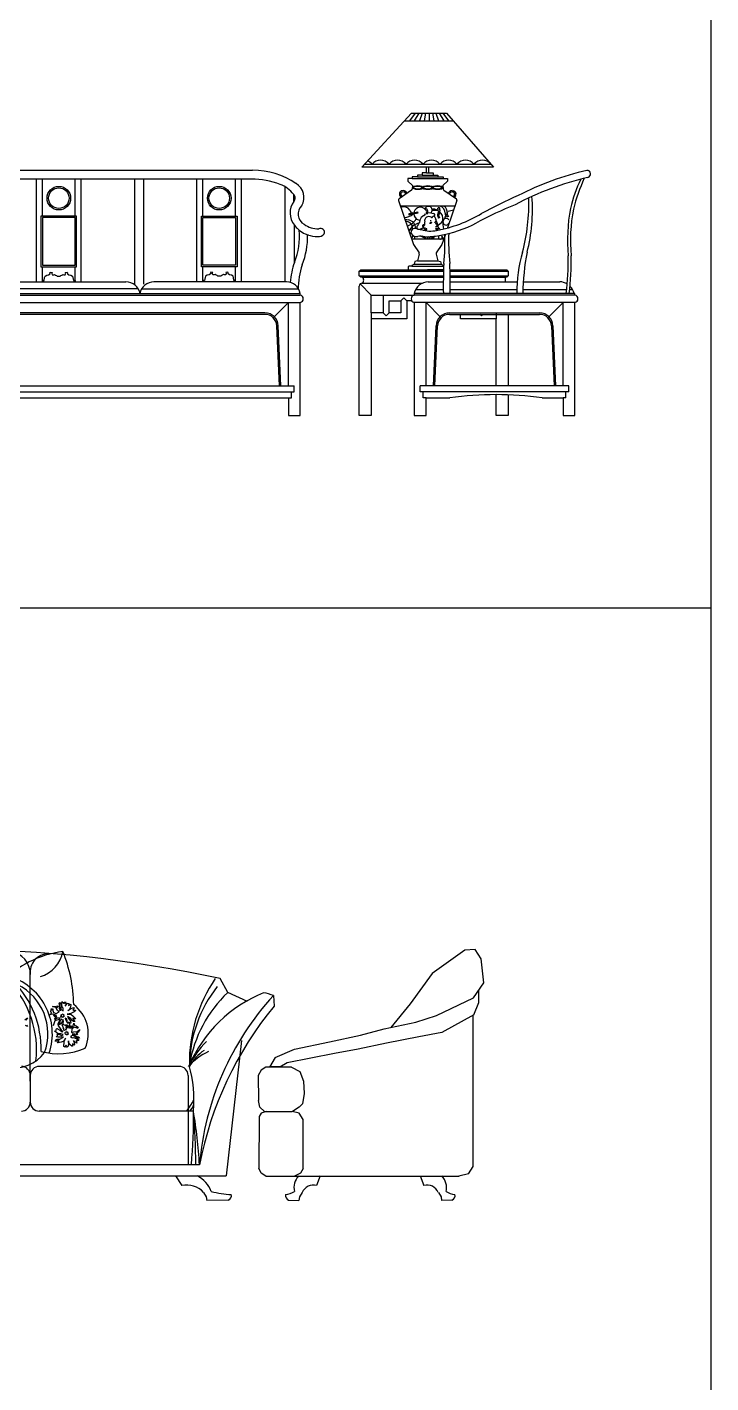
# Model space of a CAD drawing. Header units: millimetres. Extents: x 4532 to 35436, y 20123 to 38427.
# Drawn here: x 33140 to 35436, y 29318 to 33872 of the extents above; entities that cross this region are included whole.
import ezdxf

# ---------------------------------------------------------------- set-up
doc = ezdxf.new("R2010")
doc.units = ezdxf.units.MM
doc.layers.add('www.cad-blocks.net', color=7, linetype='Continuous')

# ---------------------------------------------------------------- blocks, each defined once
blk = doc.blocks.new('A$C129C030A')
at = {"linetype": 'Continuous'}
for p, q in [((2788.8, 840.7), (2678.7, 762.5)), ((2823.4, 843.2), (2788.8, 840.7)), ((2843.8, 811.4), (2823.4, 843.2)), ((2851.9, 730.7), (2843.8, 811.4)), ((2678.7, 762.5), (2605.4, 659.8)), ((2817.7, 680.6), (2851.9, 730.7)), ((2835.6, 664.7), (2835.6, 706.8)), ((2605.4, 659.8), (2540, 581.3)), ((2693, 620.7), (2817.7, 680.6)), ((2818.6, 623.9), (2835.6, 664.7)), ((2517.8, 576.7), (2623.7, 598.7)), ((2623.7, 598.7), (2693, 620.7)), ((2818.6, 623.9), (2711.3, 564.5)), ((2334.4, 532.7), (2438.3, 554.7)), ((2438.3, 554.7), (2517.8, 576.7)), ((2633.9, 549.8), (2525.9, 527.8)), ((2711.3, 564.5), (2633.9, 549.8)), ((2151.8, 480.1), (2216.3, 508.3)), ((2216.3, 508.3), (2334.4, 532.7)), ((2430.2, 508.3), (2350.7, 493.6)), ((2525.9, 527.8), (2430.2, 508.3)), ((2151.8, 480.1), (2132.8, 447.2)), ((2191.8, 461.8), (2167.4, 447.2)), ((2350.7, 493.6), (2191.8, 461.8)), ((2104.2, 437.4), (2094.7, 420.1)), ((2094.7, 420.1), (2096, 335.4)), ((2120.5, 447.2), (2104.2, 437.4)), ((2206.1, 447.2), (2120.5, 447.2)), ((2170.2, 448.8), (2133.7, 448.8)), ((2206.1, 447.2), (2234.6, 432.5)), ((2234.6, 432.5), (2246.8, 400.7)), ((2816, 113.5), (2816, 448.8)), ((2246.8, 400.7), (2248.9, 359.2)), ((2100.2, 312.7), (2096, 335.4)), ((2242.8, 324.9), (2232.6, 312.7)), ((2248.9, 359.2), (2242.8, 324.9)), ((2098.1, 282.2), (2096.1, 108.2)), ((2104.2, 293.2), (2098.1, 282.2)), ((2115.6, 298.8), (2100.2, 312.7)), ((2120.8, 298.8), (2104.2, 293.2)), ((2115.6, 298.8), (2208.9, 298.8)), ((2232.6, 293.2), (2208.9, 298.8)), ((2232.6, 312.7), (2209.5, 298.8)), ((2246, 271.7), (2232.6, 293.2)), ((2246, 106.8), (2246, 271.7)), ((2104.2, 91.1), (2096.1, 108.2)), ((2120.5, 81.4), (2104.2, 91.1)), ((2236.7, 91.1), (2216.6, 81.5)), ((2246, 106.8), (2236.7, 91.1)), ((2120.3, 81.5), (2246, 81.5)), ((2801, 88.7), (2768.4, 81.4))]:
    blk.add_line(p, q, dxfattribs=at)
for p, q in [((1329, 400.9), (1329, 757.9)), ((1992.1, 698), (1966.5, 744.9)), ((2058.6, 667.9), (1992.1, 698)), ((2145.7, 688.2), (2148.1, 653)), ((1398.5, 635.1), (1400.5, 644.4)), ((1400.5, 644.4), (1400.8, 638.7)), ((1400.8, 638.7), (1404.3, 644)), ((1403.2, 651.8), (1413.8, 651.6)), ((1414.3, 647.7), (1403.2, 651.8)), ((1404.3, 644), (1404.6, 638.2)), ((1404.6, 638.2), (1406.7, 631.3)), ((1413.8, 651.6), (1421, 647.9)), ((1419.9, 638.4), (1414.3, 647.7)), ((1421, 647.9), (1418.8, 653.9)), ((1418.8, 653.9), (1424.4, 652.3)), ((1426, 632.9), (1419.9, 638.4)), ((1424.4, 652.3), (1425.5, 645.4)), ((1425.5, 645.4), (1429.4, 637.3)), ((1426.4, 661.6), (1428.8, 666.1)), ((1428.5, 654.7), (1426.4, 661.6)), ((1428.5, 654.7), (1426.4, 661.6)), ((1429.4, 637.3), (1428.5, 654.7)), ((1428.8, 666.1), (1430, 659.3)), ((1430, 659.3), (1431.3, 663)), ((1430, 659.3), (1431.3, 663)), ((1431.3, 663), (1432.8, 659)), ((1431.3, 663), (1432.8, 659)), ((1432.8, 659), (1431.8, 641.8)), ((1431.8, 641.8), (1439, 637.2)), ((1435.1, 662.6), (1435.8, 668.2)), ((1435.4, 656.8), (1435.1, 662.6)), ((1435.4, 656.8), (1435.1, 662.6)), ((1437.3, 647.9), (1435.4, 656.8)), ((1435.8, 668.2), (1438.2, 664.1)), ((1439, 645.8), (1437.3, 647.9)), ((1438.2, 664.1), (1439.3, 665.9)), ((1439.3, 665.9), (1438.9, 662.1)), ((1438.9, 662.1), (1440.2, 664.9)), ((1439.6, 642.9), (1439, 645.8)), ((1439, 637.2), (1439.6, 642.9)), ((1440.2, 664.9), (1439.8, 661.1)), ((1439.8, 661.1), (1442, 663.7)), ((1439.8, 661.1), (1442, 663.7)), ((1441.5, 659.9), (1447.1, 666.9)), ((1442, 663.7), (1441.5, 659.9)), ((1442, 663.7), (1441.5, 659.9)), ((1446.5, 652.6), (1450.9, 657.9)), ((1446.5, 652.6), (1450.9, 657.9)), ((1447.8, 656.3), (1446.5, 652.6)), ((1447.1, 666.9), (1447.7, 663.1)), ((1447.7, 663.1), (1448.3, 660.1)), ((1447.7, 663.1), (1448.3, 660.1)), ((1448.3, 660.1), (1447.8, 656.3)), ((1448.3, 660.1), (1447.8, 656.3)), ((1450.9, 657.9), (1454.3, 662.3)), ((1450.9, 657.9), (1454.3, 662.3)), ((1454.3, 662.3), (1458.1, 661.9)), ((1455.4, 638.2), (1463.7, 644)), ((1459.5, 640.6), (1455.4, 638.2)), ((1458, 660.9), (1457.3, 655.2)), ((1457.3, 655.2), (1460.4, 656.8)), ((1458.1, 661.9), (1458, 660.9)), ((1463.1, 646.9), (1459.5, 640.6)), ((1460.4, 656.8), (1463.5, 659.3)), ((1464.4, 650.6), (1463.1, 646.9)), ((1463.5, 659.3), (1465.3, 658.2)), ((1463.7, 644), (1473.7, 647.6)), ((1465.3, 658.2), (1464.4, 650.6)), ((1475.2, 643.6), (1471.9, 640.2)), ((1471.9, 640.2), (1473.7, 639)), ((1473.7, 647.6), (1476.5, 647.3)), ((1473.7, 639), (1480.4, 639.2)), ((1476.5, 647.3), (1475.2, 643.6)), ((1480.4, 639.2), (1480, 635.4)), ((1310.9, 606.5), (1320.2, 613.8)), ((1320.2, 613.8), (1314.5, 604.9)), ((1395.2, 623), (1400.7, 629.1)), ((1404.1, 625.8), (1395.2, 623)), ((1400.7, 629.1), (1398.5, 635.1)), ((1416.2, 622.5), (1404.1, 625.8)), ((1406.5, 621.7), (1416.2, 622.5)), ((1414, 619.9), (1406.5, 621.7)), ((1406.7, 631.3), (1415.9, 628.3)), ((1407.5, 588), (1412.8, 603.8)), ((1408.9, 617.6), (1414, 619.9)), ((1416.8, 619.6), (1408.9, 617.6)), ((1411.9, 609.6), (1417.7, 618.5)), ((1412.5, 606.7), (1411.9, 609.6)), ((1417.9, 611.8), (1412.5, 606.7)), ((1412.8, 603.8), (1427.1, 608.8)), ((1413.4, 615.2), (1416.8, 619.6)), ((1417.7, 618.5), (1413.4, 615.2)), ((1415.9, 628.3), (1426, 632.9)), ((1425.5, 611.9), (1417.9, 611.8)), ((1421.5, 593.2), (1421.1, 589.4)), ((1427.5, 604), (1421.5, 593.2)), ((1433, 592.8), (1422.7, 589.1)), ((1425.2, 591.8), (1427, 599.3)), ((1430.4, 596), (1425.2, 591.8)), ((1429.5, 613.3), (1425.5, 611.9)), ((1427, 599.3), (1434.8, 608.9)), ((1427.1, 608.8), (1429.5, 613.3)), ((1434.8, 608.9), (1427.5, 604)), ((1429, 591.4), (1430.4, 596)), ((1431, 618), (1434, 618.6)), ((1434.8, 617.5), (1431, 618)), ((1434, 618.6), (1431.7, 623.6)), ((1431.7, 623.6), (1433.3, 621.5)), ((1435.5, 598.3), (1433, 592.8)), ((1433.3, 621.5), (1434.7, 625.2)), ((1433.6, 615.8), (1434.8, 617.5)), ((1437.4, 615.3), (1433.6, 615.8)), ((1434.7, 625.2), (1435.6, 624.2)), ((1439.4, 607.4), (1435.5, 598.3)), ((1439.7, 592.5), (1435.5, 589.2)), ((1435.6, 624.2), (1438.7, 626.7)), ((1438.3, 614.3), (1437.4, 615.3)), ((1438.6, 617.1), (1438.3, 614.3)), ((1441.4, 616.8), (1438.6, 617.1)), ((1438.7, 626.7), (1439.3, 623.7)), ((1439.3, 623.7), (1442.3, 624.4)), ((1439.3, 597.9), (1440.7, 601.5)), ((1440.1, 588.2), (1439.3, 597.9)), ((1440.7, 601.5), (1439.4, 607.4)), ((1442.3, 624.4), (1440.2, 622.7)), ((1440.2, 622.7), (1441.9, 620.6)), ((1441.9, 620.6), (1441.4, 616.8)), ((1452.1, 609.8), (1446.7, 612.4)), ((1446.7, 612.4), (1448.8, 605.4)), ((1448.8, 605.4), (1452.6, 597.3)), ((1453.2, 602), (1452.1, 609.8)), ((1464.7, 627.6), (1453, 626)), ((1453, 626), (1457.8, 625.5)), ((1454.4, 596.1), (1453.2, 602)), ((1454.1, 618.2), (1458.9, 610)), ((1465.7, 611.1), (1454.1, 618.2)), ((1456.1, 594), (1454.4, 596.1)), ((1457.6, 598.7), (1456.1, 594)), ((1459.4, 597.5), (1457.6, 598.7)), ((1457.8, 625.5), (1466.3, 624.5)), ((1458.9, 610), (1463.7, 601.8)), ((1464.9, 595.9), (1459.4, 597.5)), ((1460.5, 597.8), (1460.6, 590.1)), ((1463.7, 601.8), (1464.9, 595.9)), ((1469.8, 629.9), (1464.7, 627.6)), ((1468.9, 605), (1465.7, 611.1)), ((1466.3, 624.5), (1472.5, 620)), ((1470.5, 602.9), (1468.9, 605)), ((1476.8, 632.9), (1469.8, 629.9)), ((1474.1, 600.6), (1470.5, 602.9)), ((1475.2, 610.1), (1471.6, 612.4)), ((1471.6, 612.4), (1472.1, 608.5)), ((1472.1, 608.5), (1476.5, 605.1)), ((1472.5, 620), (1479.3, 612.5)), ((1472.7, 586.8), (1474.9, 595.9)), ((1478.9, 601), (1474.1, 600.6)), ((1474.9, 595.9), (1477.3, 588.1)), ((1481, 610.4), (1475.2, 610.1)), ((1476.5, 605.1), (1478.9, 601)), ((1480, 635.4), (1476.8, 632.9)), ((1479.3, 612.5), (1481, 610.4)), ((1319.3, 584.5), (1312.8, 587.1)), ((1316.7, 588.9), (1319.3, 584.5)), ((1410.6, 568.4), (1415.9, 569.1)), ((1416.6, 563.7), (1410.6, 568.4)), ((1415.9, 569.1), (1415.3, 570.9)), ((1415.7, 550), (1419.9, 554)), ((1421.4, 548.1), (1415.7, 550)), ((1423.2, 559.8), (1416.6, 563.7)), ((1418.7, 558.6), (1421.3, 558.9)), ((1421.9, 554.9), (1418.7, 558.6)), ((1419.9, 554), (1421.9, 554.9)), ((1420.8, 575.8), (1430.6, 571)), ((1421.3, 558.9), (1427, 557)), ((1430.9, 548), (1421.4, 548.1)), ((1432.9, 574), (1422.7, 589.1)), ((1432.2, 559), (1423.2, 559.8)), ((1427, 557), (1434.2, 553.8)), ((1428.4, 541.5), (1440.5, 547.9)), ((1430.6, 571), (1433, 567.9)), ((1440.5, 547.9), (1430.9, 548)), ((1439.2, 557.2), (1432.2, 559)), ((1438.7, 566), (1432.9, 574)), ((1433, 567.9), (1438.7, 566)), ((1434.2, 553.8), (1439.2, 557.2)), ((1441.9, 577.9), (1435.7, 588.7)), ((1438.1, 580.8), (1442.4, 569.2)), ((1442.4, 569.2), (1441.9, 577.9)), ((1450.3, 584.6), (1444.3, 590.1)), ((1445.2, 563.4), (1446.5, 563.6)), ((1447.5, 561.7), (1445.2, 563.4)), ((1445.7, 559.4), (1447.5, 561.7)), ((1448.7, 557.1), (1445.7, 559.4)), ((1446.3, 575.8), (1448.9, 571.4)), ((1446.5, 563.6), (1448.8, 566.6)), ((1451.4, 557.5), (1448.7, 557.1)), ((1448.8, 566.6), (1449.8, 564.7)), ((1448.9, 571.4), (1449.7, 575.6)), ((1449.1, 590.5), (1450.3, 584.6)), ((1449.7, 579.7), (1450.6, 583.8)), ((1449.7, 575.6), (1453.6, 582.2)), ((1449.8, 564.7), (1452.1, 567.7)), ((1450.6, 583.8), (1453.8, 580.2)), ((1452.1, 567.7), (1451.1, 564.9)), ((1451.1, 564.9), (1456.6, 564.3)), ((1451.8, 554.8), (1451.4, 557.5)), ((1452.7, 557.6), (1451.8, 554.8)), ((1453.6, 582.2), (1451.9, 589.5)), ((1451.9, 589.5), (1454.8, 588.5)), ((1455.6, 556.7), (1452.7, 557.6)), ((1453.8, 580.2), (1452.9, 586.9)), ((1456.6, 564.3), (1454, 563.9)), ((1454, 563.9), (1456.4, 560.8)), ((1454.8, 588.5), (1459.4, 578.9)), ((1456.4, 560.8), (1455.1, 560.7)), ((1455.1, 560.7), (1455.6, 556.7)), ((1459.4, 578.9), (1458.7, 584.2)), ((1458.7, 584.2), (1460.8, 579.1)), ((1460.6, 590.1), (1459.7, 582.5)), ((1460.8, 579.1), (1463.1, 586.9)), ((1463.1, 586.9), (1462.5, 581.3)), ((1462.5, 581.3), (1467.9, 586.8)), ((1463.6, 578.1), (1472.7, 586.8)), ((1467.9, 586.8), (1463.6, 578.1)), ((1472.1, 554.8), (1464.5, 551)), ((1464.5, 551), (1469, 547.6)), ((1468.7, 575.4), (1467.5, 564.3)), ((1467.5, 564.3), (1475.3, 566.7)), ((1476.1, 581.8), (1468.7, 575.4)), ((1469, 547.6), (1471.9, 546.6)), ((1469.5, 559.2), (1484.9, 551)), ((1478.5, 558.3), (1469.5, 559.2)), ((1471.9, 546.6), (1474.5, 546.9)), ((1486.3, 545.1), (1472.1, 554.8)), ((1474.5, 546.9), (1483.1, 544)), ((1475.3, 566.7), (1486.2, 566.8)), ((1483.1, 580), (1476.1, 581.8)), ((1477.3, 588.1), (1483.5, 586.8)), ((1484.9, 555.8), (1478.5, 558.3)), ((1489.8, 565.3), (1482.9, 560.9)), ((1482.9, 560.9), (1489.2, 559.7)), ((1488.2, 577.3), (1483.1, 580)), ((1483.5, 586.8), (1490.5, 580.3)), ((1489.2, 559.7), (1484.9, 555.8)), ((1484.9, 551), (1491.9, 549.2)), ((1484.9, 551), (1491.9, 549.2)), ((1485.4, 583), (1488.2, 577.3)), ((1490.5, 580.3), (1485.4, 583)), ((1486.2, 566.8), (1495.4, 574.1)), ((1488.1, 547.4), (1490.5, 544.3)), ((1488.1, 547.4), (1490.5, 544.3)), ((1494.5, 544.8), (1488.1, 547.4)), ((1495.4, 574.1), (1489.8, 565.3)), ((1491.9, 549.2), (1494.5, 544.8)), ((1412.9, 535.4), (1415, 539.7)), ((1417.7, 535.3), (1412.9, 535.4)), ((1415, 539.7), (1418.9, 541.6)), ((1422.8, 537.4), (1417.7, 535.3)), ((1418.9, 541.6), (1421.5, 542)), ((1419.9, 528.8), (1422.6, 533.9)), ((1422.5, 529.2), (1419.9, 528.8)), ((1421.5, 542), (1428.4, 541.5)), ((1432.5, 531.2), (1422.5, 529.2)), ((1422.6, 533.9), (1426.4, 535.8)), ((1426.4, 535.8), (1422.8, 537.4)), ((1439.5, 534.2), (1432.5, 531.2)), ((1444.8, 541), (1439.5, 534.2)), ((1441.3, 520.8), (1442.3, 528.4)), ((1441.8, 516.8), (1441.3, 520.8)), ((1444.9, 514.5), (1441.8, 516.8)), ((1442.3, 528.4), (1443, 533.9)), ((1443, 533.9), (1447.7, 544.7)), ((1447.7, 544.7), (1444.8, 541)), ((1448.2, 520.3), (1444.9, 514.5)), ((1450.1, 521.3), (1448.2, 520.3)), ((1451.4, 516.7), (1450.1, 521.3)), ((1453.8, 513.6), (1451.4, 516.7)), ((1457.6, 526.3), (1455.6, 515.9)), ((1456.9, 531.7), (1456.9, 536.4)), ((1456.9, 536.4), (1457.6, 526.3)), ((1460.4, 525.4), (1456.9, 531.7)), ((1462.9, 522.3), (1460.4, 525.4)), ((1468.9, 517.7), (1462.9, 522.3)), ((1470.8, 518.6), (1468.9, 517.7)), ((1470.5, 526), (1470.3, 522.6)), ((1470.3, 522.6), (1470.8, 518.6)), ((1475.1, 522.5), (1470.5, 526)), ((1473.9, 536.7), (1476.1, 530.2)), ((1476.3, 533.6), (1473.9, 536.7)), ((1473.9, 536.7), (1476.1, 530.2)), ((1475.8, 522), (1475.1, 522.5)), ((1478.1, 525), (1475.8, 522)), ((1476.1, 530.2), (1478.1, 525)), ((1476.1, 530.2), (1478.1, 525)), ((1479.3, 531.3), (1476.3, 533.6)), ((1479.3, 531.3), (1476.3, 533.6)), ((1482.2, 530.3), (1479.3, 531.3)), ((1482.2, 530.3), (1479.3, 531.3)), ((1485.8, 528.7), (1482.2, 530.3)), ((1485.7, 534.8), (1482.6, 537.1)), ((1482.6, 537.1), (1485.8, 528.7)), ((1485.7, 534.8), (1482.6, 537.1)), ((1483.1, 544), (1488.2, 541.3)), ((1483.1, 544), (1488.2, 541.3)), ((1484.5, 538.1), (1485.7, 534.8)), ((1484.5, 538.1), (1485.7, 534.8)), ((1487.6, 535.7), (1484.5, 538.1)), ((1485.9, 538.2), (1487.6, 535.7)), ((1488.9, 535.9), (1485.9, 538.2)), ((1490.5, 544.3), (1486.3, 545.1)), ((1490.5, 544.3), (1486.3, 545.1)), ((1488, 537.8), (1488.9, 535.9)), ((1492.7, 537.8), (1488, 537.8)), ((1488.2, 541.3), (1492.7, 537.8)), ((2038, 536.7), (1986.8, 82)), ((1329, 420), (1329, 330)), ((1829, 450), (1359, 450)), ((1859, 420), (1859, 120)), ((1877.1, 300), (1359, 300)), ((1897.4, 120), (220.7, 120)), ((135.6, 82), (1986.8, 82)), ((1817.1, 82), (1838.1, 50)), ((2302.7, 82), (2290.7, 50)), ((2639, 82), (2651, 50)), ((1911.1, 27), (1920.1, 12)), ((1920.1, 12), (1921.9, 0)), ((1994.1, 1), (1921.9, 0)), ((2196.7, 1), (2196.7, 0.5)), ((2196.7, 1), (2231.4, 0)), ((2197.7, 1), (2197.7, 0.5)), ((2233.2, 12), (2231.4, 0)), ((2242.2, 27), (2233.2, 12)), ((2699.5, 27), (2708.5, 12)), ((2708.5, 12), (2710.3, 0)), ((2745, 1), (2710.3, 0)), ((2744, 1), (2744, 0.5)), ((2745, 1), (2745, 0.5))]:
    blk.add_line(p, q)
for points in [[(2801, 88.7), (2816, 113.5), (2816, 622.5)], [(2120.3, 81.5), (2769, 81.5)]]:
    blk.add_lwpolyline(points, dxfattribs=at)
for centre, radius, start, end in [((1066.5, -3378.7), 4220.7, 77.6875, 102.2959), ((1487.6, 481.6), 358.2, 97.9186, 136.0098), ((1252.5, 760.8), 76.5, 357.8265, 82.4624), ((1390, 766.9), 61.5, 90.4572, 187.4968), ((1332.4, 854.8), 107.5, 286.463, 350.1252), ((1332.4, 854.8), 107.5, 286.463, 350.1252), ((984.9, 650.6), 489.9, 0.819, 22.292), ((1202.6, 559.1), 200.6, 341.3089, 75.1994), ((1020.3, 505.6), 329.9, 353.5111, 43.8942), ((1046, 510.6), 319.3, 358.1954, 44.8181), ((2359.7, 464.1), 496.4, 145.5251, 180.9473), ((1202.6, 559.1), 185.6, 340.2657, 62.9935), ((2284.6, 270.5), 460.1, 111.9294, 156.5661), ((2297.1, 449.4), 433.4, 141.6724, 178.9608), ((2287.8, 385.8), 430, 133.4504, 170.4371), ((2852.9, 40.7), 958.8, 137.5199, 175.2537), ((2080.7, 518.3), 181.9, 69.0614, 79.8457), ((1402.2, 560.2), 121.5, 336.4984, 53.2962), ((3075.6, -108.8), 1200.2, 140.6048, 169.0127), ((1419.1, 572.2), 4, 63.8429, 198.8429), ((1424, 711.5), 218.9, 254.4256, 294.1673), ((2143.1, 310.8), 314.9, 134.8438, 153.7521), ((1996, 378), 150.8, 123.3419, 151.4863), ((1271.1, 577.8), 133.8, 262.0733, 322.5337), ((2042.4, 271.6), 255.9, 116.7868, 135.7897), ((1299, 420), 30, 0, 90), ((1359, 420), 30, 90, 180), ((1829, 420), 30, 0, 90), ((1444.2, 336.3), 434.5, 355.2087, 15.6549), ((1299, 330), 30, 270, 0), ((1359, 330), 30, 180, 270), ((1758.3, 390.6), 131, 316.237, 336.7546), ((1797.8, 359.7), 89.8, 318.3149, 333.6648), ((234.1, 273), 1643.2, 354.6576, 0.9416), ((-711, 96), 2596.1, 0.5298, 4.5069), ((98, 8.6), 1802.8, 3.5431, 9.3025), ((1853.5, -28.4), 79.9, 43.8791, 101.1449), ((1848, -3.6), 95.2, 20.688, 64.1054), ((2271.8, 42.9), 57.1, 136.8026, 193.1076), ((2280.2, 9.6), 41.8, 75.3798, 155.3633), ((2661.5, 9.6), 41.8, 24.6367, 104.6202), ((2669.9, 42.9), 57.1, 346.8924, 43.1974), ((2015.1, 323.2), 303.5, 255.1015, 267.9137), ((1989.2, 15.7), 15.5, 288.2465, 16.2364), ((2201.6, 15.7), 15.5, 163.7636, 251.7535), ((2181.2, 84.7), 65, 274.8532, 302.5984), ((2760.5, 84.7), 65, 237.4016, 265.1468), ((2740.2, 15.7), 15.5, 288.2465, 16.2364)]:
    blk.add_arc(centre, radius, start, end)
blk = doc.blocks.new('A$C02AE400D')
for p, q in [((2759.1, 835), (2926.1, 1016.3)), ((2939.1, 1016.3), (2919.8, 989.6)), ((2926.1, 1016.3), (3044.2, 1016.2)), ((2950.6, 1016.3), (2935.3, 989.6)), ((2962.2, 1016.3), (2952.8, 989.7)), ((2973.7, 1016.2), (2969.3, 989.7)), ((2985.2, 1016.2), (2985.2, 989.7)), ((2996.6, 1016.3), (3001, 989.7)), ((3008.1, 1016.3), (3017.5, 989.7)), ((3019.7, 1016.3), (3035, 989.7)), ((3031.2, 1016.3), (3050.6, 989.7)), ((3044.2, 1016.2), (3202.2, 834.8)), ((2901.6, 989.6), (3067.3, 989.7)), ((1090.5, 824.5), (2392.7, 824.5)), ((3202.2, 834.8), (2759.1, 835)), ((2767.9, 844.6), (3193, 844.4)), ((2976.9, 816), (2976.9, 834.9)), ((2976.9, 816), (2976.9, 834.9)), ((2984.3, 816), (2984.3, 834.9)), ((2388.8, 794.7), (1094.5, 794.7)), ((1666.6, 449.5), (1666.6, 794.7)), ((1686.6, 670), (1686.6, 796)), ((1796.6, 670), (1796.6, 796)), ((1816.6, 449.5), (1816.6, 794.7)), ((1996.1, 794.7), (1996.1, 438.4)), ((2026.1, 794.7), (2026.1, 441.2)), ((2205.7, 449.5), (2205.7, 794.7)), ((2225.7, 670), (2225.7, 796)), ((2335.7, 670), (2335.7, 796)), ((2355.7, 449.5), (2355.7, 794.7)), ((2928.3, 796), (2913.8, 796)), ((2913.8, 796), (2913.8, 787.1)), ((2913.8, 787.1), (2929.4, 772.6)), ((2946.1, 801.5), (2928.3, 801.5)), ((2928.3, 801.5), (2928.3, 796)), ((2928.3, 796), (3032.9, 795.9)), ((2961.7, 807.1), (2946.1, 807.1)), ((2946.1, 807.1), (2946.1, 801.5)), ((2946.1, 801.5), (3015.1, 801.5)), ((2976.9, 816), (2961.7, 816)), ((2961.7, 816), (2961.7, 807.1)), ((2961.7, 807.1), (2999.5, 807.1)), ((2976.9, 816), (2984.3, 816)), ((2984.3, 816), (2999.6, 816)), ((2999.6, 816), (2999.5, 807.1)), ((2999.5, 807.1), (3015.1, 807.1)), ((3015.1, 807.1), (3015.1, 801.5)), ((3015.1, 801.5), (3032.9, 801.5)), ((3047.4, 787), (3031.8, 772.6)), ((3032.9, 801.5), (3032.9, 795.9)), ((3032.9, 795.9), (3047.4, 795.9)), ((3047.4, 795.9), (3047.4, 787)), ((2500.6, 769.3), (2500.6, 449.5)), ((2530.6, 719.7), (2530.6, 743)), ((2926.5, 756.9), (2884.3, 727.8)), ((2886.3, 747.8), (2885.8, 744.9)), ((2887.3, 738.3), (2891.2, 732.6)), ((2890.7, 747.1), (2890.5, 745.9)), ((2892, 739.4), (2894.9, 735.2)), ((2898.6, 755.9), (2894, 755.3)), ((2896.7, 751.1), (2894.6, 750.9)), ((2908, 744.2), (2904.8, 748)), ((2911.7, 746.7), (2906.7, 752.8)), ((2929.4, 772.6), (2928.4, 760.3)), ((3031.8, 772.6), (3032.8, 760.3)), ((3034.7, 756.9), (3076.9, 727.8)), ((3049.5, 746.7), (3054.5, 752.7)), ((3053.2, 744.1), (3056.4, 747.9)), ((3062.6, 755.9), (3067.2, 755.3)), ((3064.5, 751.1), (3066.6, 750.8)), ((3069.2, 739.3), (3066.3, 735.1)), ((3073.9, 738.2), (3070, 732.5)), ((3070.5, 747), (3070.7, 745.9)), ((3074.9, 747.8), (3075.4, 744.8)), ((2882.6, 722.7), (2932.7, 574.6)), ((3072.2, 703.7), (2889, 703.7)), ((2969.2, 695.8), (2966.8, 697.2)), ((2971.9, 696.2), (2975.3, 694.5)), ((2995.2, 693.5), (2998.4, 693.5)), ((2995.5, 690.1), (3014.9, 692)), ((3013.2, 689.1), (2995.7, 687.4)), ((3014.4, 694.5), (3014.9, 696.2)), ((3014.9, 692), (3015.6, 692.8)), ((3016.1, 684), (3016.6, 685.7)), ((3020.2, 692.5), (3021.7, 691.5)), ((3020.2, 687.4), (3020.5, 686.5)), ((3078.6, 722.6), (3047.3, 630.4)), ((3067.6, 690.2), (3048.9, 686)), ((1801.6, 670), (1681.6, 670)), ((1681.6, 670), (1681.6, 500)), ((1796.6, 665), (1686.6, 665)), ((1686.6, 665), (1686.6, 505)), ((1796.6, 505), (1796.6, 665)), ((1801.6, 500), (1801.6, 670)), ((2220.7, 670), (2340.7, 670)), ((2220.7, 500), (2220.7, 670)), ((2225.7, 665), (2335.7, 665)), ((2225.7, 505), (2225.7, 665)), ((2335.7, 665), (2335.7, 505)), ((2340.7, 670), (2340.7, 500)), ((2533.2, 514.6), (2533.2, 639.6)), ((2904, 659.5), (2916.8, 657.1)), ((2905.4, 655.3), (2915.4, 651.3)), ((2919.5, 677.5), (2916.1, 675.5)), ((2916.1, 675.5), (2920.9, 675.1)), ((2947.6, 683.1), (2919.5, 677.5)), ((2920.9, 675.1), (2948.6, 680.6)), ((2934.2, 680.5), (2931.3, 680.7)), ((2948.6, 680.6), (2947.6, 683.1)), ((2954.7, 656.5), (2952.6, 649)), ((2970.6, 639.7), (2967.5, 640.7)), ((2969.9, 637.9), (2968.5, 638.6)), ((2975.6, 680.4), (2973.9, 677.2)), ((2991.6, 681.3), (2980.4, 679.4)), ((2986.7, 646.7), (2988, 646.3)), ((2992.3, 654.5), (2988.8, 654.5)), ((2991.6, 681.3), (2993, 683.1)), ((2994.9, 648), (2993.4, 648.5)), ((3003.3, 667.9), (3001.9, 668.9)), ((3003, 668.9), (3004, 670.7)), ((3003, 668.9), (3007.8, 660.3)), ((3003.4, 650.9), (3005.2, 648.1)), ((3007.4, 659.3), (3005.7, 657.9)), ((3006.3, 651), (3007.4, 651.2)), ((3008.8, 653.7), (3007.4, 653.2)), ((3009.2, 654.1), (3011.9, 649)), ((3051.8, 668.3), (3048.9, 668.5)), ((3052, 668.3), (3050.3, 669.5)), ((2925.6, 595.6), (2927.3, 598.6)), ((3034.5, 592.5), (2926.6, 592.5)), ((2962, 629.7), (2960.8, 626.1)), ((2962, 629.7), (2965.8, 631.7)), ((2964.7, 634.5), (2966.1, 631)), ((2966.4, 634.5), (2967.5, 632.4)), ((2975.4, 592.5), (2972.3, 594.5)), ((2991.3, 600.9), (2988.1, 598)), ((2997.8, 598.3), (2994.3, 595.9)), ((3010, 634.4), (3006.9, 634)), ((3009.5, 629.7), (3007.4, 626.9)), ((3009.9, 627.1), (3007.4, 626.9)), ((3010.5, 629), (3009.5, 629.7)), ((3011.2, 630), (3010.5, 629)), ((3012.9, 629), (3011.2, 630)), ((3012.9, 628.8), (3011.8, 627.8)), ((3039.3, 606.6), (3028.4, 574.6)), ((3034.3, 592.6), (3031.9, 597.9)), ((2932.7, 574.6), (2951.6, 546.3)), ((3028.4, 574.6), (3009.5, 546.2)), ((1686.6, 505), (1796.6, 505)), ((2335.7, 505), (2225.7, 505)), ((2927.1, 502.3), (2919.3, 502.3)), ((2934.9, 509), (2927.1, 504.5)), ((2927.1, 504.5), (2927.1, 502.3)), ((2927.1, 502.3), (3034, 502.2)), ((2937.1, 517.9), (2934.9, 509)), ((2934.9, 509), (3026.2, 508.9)), ((2946, 520.1), (2937.1, 517.9)), ((2952.2, 542.6), (2946, 520.1)), ((2946, 520.1), (3015, 520)), ((3008.9, 542.5), (3015, 520)), ((3015, 520), (3023.9, 517.8)), ((3023.9, 517.8), (3026.2, 508.9)), ((3026.2, 508.9), (3034, 504.5)), ((3034, 504.5), (3034, 502.2)), ((3034, 502.2), (3034.4, 502.2)), ((1681.6, 500), (1801.6, 500)), ((1686.6, 449.5), (1686.6, 500)), ((1692.3, 453.9), (1693.8, 463.4)), ((1693.8, 463.4), (1695.4, 468.3)), ((1695.4, 468.3), (1701, 472.1)), ((1701, 472.1), (1707.3, 473)), ((1707.3, 473), (1712.2, 476.3)), ((1711.9, 479.8), (1712.9, 481.8)), ((1712.2, 476.3), (1711.9, 479.8)), ((1712.9, 481.8), (1719.5, 480.8)), ((1719.5, 480.8), (1718.1, 477.3)), ((1718.1, 477.3), (1719.5, 473.2)), ((1719.5, 473.2), (1721.4, 472.3)), ((1721.4, 472.3), (1724.6, 472.3)), ((1724.6, 472.3), (1727.3, 474.1)), ((1727.3, 474.1), (1730.7, 471.2)), ((1730.7, 471.2), (1734.4, 470.3)), ((1734.4, 470.3), (1736.5, 468.6)), ((1736.5, 468.6), (1740.8, 468)), ((1740.8, 468), (1741.6, 468)), ((1741.6, 468), (1742.3, 468)), ((1742.3, 468), (1746.6, 468.6)), ((1746.6, 468.6), (1748.7, 470.3)), ((1748.7, 470.3), (1752.4, 471.2)), ((1752.4, 471.2), (1755.8, 474.1)), ((1755.8, 474.1), (1758.5, 472.3)), ((1758.5, 472.3), (1761.7, 472.3)), ((1761.7, 472.3), (1763.6, 473.2)), ((1763.6, 480.8), (1770.2, 481.8)), ((1765, 477.3), (1763.6, 480.8)), ((1763.6, 473.2), (1765, 477.3)), ((1770.2, 481.8), (1771.2, 479.8)), ((1771.2, 479.8), (1770.9, 476.3)), ((1770.9, 476.3), (1775.8, 473)), ((1775.8, 473), (1782.1, 472.1)), ((1782.1, 472.1), (1787.8, 468.3)), ((1787.8, 468.3), (1789.3, 463.4)), ((1789.3, 463.4), (1790.8, 453.9)), ((1796.6, 449.5), (1796.6, 500)), ((2340.7, 500), (2220.7, 500)), ((2225.7, 449.5), (2225.7, 500)), ((2233, 463.4), (2231.4, 453.9)), ((2234.5, 468.3), (2233, 463.4)), ((2240.1, 472.1), (2234.5, 468.3)), ((2246.4, 473), (2240.1, 472.1)), ((2251.3, 476.3), (2246.4, 473)), ((2252.1, 481.8), (2251, 479.8)), ((2251, 479.8), (2251.3, 476.3)), ((2258.7, 480.8), (2252.1, 481.8)), ((2257.3, 477.3), (2258.7, 480.8)), ((2258.7, 473.2), (2257.3, 477.3)), ((2260.5, 472.3), (2258.7, 473.2)), ((2263.7, 472.3), (2260.5, 472.3)), ((2266.5, 474.1), (2263.7, 472.3)), ((2269.8, 471.2), (2266.5, 474.1)), ((2273.5, 470.3), (2269.8, 471.2)), ((2275.6, 468.6), (2273.5, 470.3)), ((2279.9, 468), (2275.6, 468.6)), ((2280.7, 468), (2279.9, 468)), ((2281.5, 468), (2280.7, 468)), ((2285.7, 468.6), (2281.5, 468)), ((2287.9, 470.3), (2285.7, 468.6)), ((2291.6, 471.2), (2287.9, 470.3)), ((2294.9, 474.1), (2291.6, 471.2)), ((2297.7, 472.3), (2294.9, 474.1)), ((2300.9, 472.3), (2297.7, 472.3)), ((2302.7, 473.2), (2300.9, 472.3)), ((2309.3, 481.8), (2302.7, 480.8)), ((2302.7, 480.8), (2304.1, 477.3)), ((2304.1, 477.3), (2302.7, 473.2)), ((2310.4, 479.8), (2309.3, 481.8)), ((2310.1, 476.3), (2310.4, 479.8)), ((2315, 473), (2310.1, 476.3)), ((2321.2, 472.1), (2315, 473)), ((2326.9, 468.3), (2321.2, 472.1)), ((2328.4, 463.4), (2326.9, 468.3)), ((2330, 453.9), (2328.4, 463.4)), ((2335.7, 449.5), (2335.7, 500)), ((2750.9, 485), (2755.9, 490)), ((2750.9, 485), (3033.9, 485)), ((2750.9, 470), (2750.9, 485)), ((2750.9, 470), (3033.5, 470)), ((2755.9, 465), (2750.9, 470)), ((2755.9, 490), (3034, 490)), ((2760.9, 465), (2755.9, 465)), ((2760.9, 465), (3033.4, 465)), ((2914.8, 497.8), (2914.8, 490)), ((2914.8, 490), (2980.5, 490)), ((3034, 490), (2980.5, 490)), ((3055.7, 490), (3245.9, 490)), ((3055.8, 485), (3250.9, 485)), ((3056.1, 470), (3250.9, 470)), ((3056.2, 465), (3240.9, 465)), ((3245.9, 465), (3240.9, 465)), ((3240.9, 465), (3240.9, 449.5)), ((3245.9, 490), (3250.9, 485)), ((3250.9, 470), (3245.9, 465)), ((3250.9, 485), (3250.9, 470)), ((937.7, 410), (2548.2, 410)), ((2008.4, 425.6), (1477.8, 425.6)), ((1521.6, 449.5), (1967.1, 449.5)), ((1686.6, 449.5), (1686.6, 453.9)), ((1686.6, 453.9), (1692.3, 453.9)), ((1790.8, 453.9), (1796.6, 453.9)), ((1796.6, 453.9), (1796.6, 449.5)), ((2020.1, 425.6), (2546.8, 425.6)), ((2506.9, 449.5), (2061.4, 449.5)), ((2231.4, 453.9), (2225.7, 453.9)), ((2225.7, 453.9), (2225.7, 449.5)), ((2335.7, 453.9), (2330, 453.9)), ((2335.7, 449.5), (2335.7, 453.9)), ((2552.7, 410), (2548.2, 410)), ((2552.7, 405), (2552.7, 410)), ((2750.9, 0), (2750.9, 435)), ((2790.9, 405), (2753.8, 442.1)), ((2760.9, 445), (2963.7, 445)), ((3475.1, 410), (2935.1, 410)), ((2935.1, 410), (2935.1, 405)), ((2940.3, 423.6), (3033.2, 423.6)), ((2982.8, 449.5), (3033.2, 449.5)), ((3056.4, 449.5), (3281, 449.5)), ((3056.5, 423.6), (3279.8, 423.6)), ((3300.2, 423.6), (3447.2, 423.6)), ((3301.6, 449.5), (3424.7, 449.5)), ((3457.2, 423.6), (3467.2, 423.6)), ((3475.1, 405), (3475.1, 410)), ((932.7, 405), (2552.7, 405)), ((932.7, 380), (2552.7, 380)), ((2461.6, 328.9), (2512.7, 380)), ((2512.7, 100), (2512.7, 380)), ((2552.7, 0), (2552.7, 380)), ((2790.9, 405), (2830.9, 405)), ((2790.9, 345), (2790.9, 405)), ((2830.9, 405), (2830.9, 345)), ((2830.9, 405), (2935.1, 405)), ((2850.9, 385), (2890.9, 385)), ((2850.9, 345), (2850.9, 385)), ((2890.9, 385), (2900.9, 395)), ((2890.9, 385), (2890.9, 345)), ((2900.9, 395), (2910.9, 385)), ((2927.5, 385), (2910.9, 385)), ((2910.9, 385), (2910.9, 325)), ((3475.1, 405), (2935.1, 405)), ((2935.1, 380), (2935.1, 0)), ((3475.1, 380), (2935.1, 380)), ((2975.1, 100), (2975.1, 380)), ((3026.2, 328.9), (2975.1, 380)), ((3384, 328.9), (3435.1, 380)), ((3435.1, 100), (3435.1, 380)), ((3475.1, 0), (3475.1, 380)), ((2433.9, 345), (1051.4, 345)), ((2433.9, 340), (1051.4, 340)), ((2830.9, 345), (2790.9, 345)), ((2790.9, 345), (2790.9, 325)), ((2910.9, 325), (2790.9, 325)), ((2790.9, 325), (2790.9, 0)), ((2830.9, 345), (2840.9, 335)), ((2840.9, 335), (2850.9, 345)), ((2890.9, 345), (2850.9, 345)), ((3053.8, 345), (3356.4, 345)), ((3053.8, 340), (3356.4, 340)), ((3090.9, 325), (3090.9, 340)), ((3210.9, 325), (3090.9, 325)), ((3160.9, 335), (3155.9, 340)), ((3165.9, 340), (3160.9, 335)), ((3210.9, 345), (3210.9, 325)), ((3210.9, 100), (3210.9, 325)), ((3250.9, 340), (3250.9, 100)), ((2482.7, 100), (2473.9, 301.3)), ((2487.7, 100.2), (2478.9, 301.5)), ((3000.1, 100.2), (3008.9, 301.5)), ((3005.1, 100), (3013.9, 301.3)), ((3396.4, 301.3), (3405.1, 100)), ((3401.3, 301.5), (3410.1, 100.2)), ((1002.7, 100), (2482.7, 100)), ((2482.7, 100), (2532.7, 100)), ((2532.7, 80), (2532.7, 100)), ((2955.1, 80), (2955.1, 100)), ((3005.1, 100), (2955.1, 100)), ((3405.1, 100), (3005.1, 100)), ((3455.1, 100), (3405.1, 100)), ((3455.1, 80), (3455.1, 100)), ((952.7, 80), (2532.7, 80)), ((972.7, 60), (2512.7, 60)), ((2512.7, 60), (2522.7, 60)), ((2512.7, 60), (2512.7, 0)), ((2522.7, 60), (2522.7, 80)), ((3455.1, 80), (2955.1, 80)), ((2965.1, 60), (2965.1, 80)), ((2975.1, 60), (2965.1, 60)), ((2975.1, 0), (2975.1, 60)), ((2975.1, 60), (3055.1, 60)), ((3210.9, 0), (3210.9, 70.3)), ((3250.9, 69.6), (3250.9, 0)), ((3365.1, 60), (3435.1, 60)), ((3445.1, 60), (3435.1, 60)), ((3435.1, 60), (3435.1, 0)), ((3445.1, 60), (3445.1, 80)), ((2512.7, 0), (2552.7, 0)), ((2790.9, 0), (2750.9, 0)), ((2935.1, 0), (2975.1, 0)), ((3250.9, 0), (3210.9, 0)), ((3435.1, 0), (3475.1, 0))]:
    blk.add_line(p, q)
for centre, radius in [((1741.8, 730.4), 39.6), ((1741.8, 730.4), 34.6), ((2280.5, 730.4), 39.6), ((2280.5, 730.4), 34.6), ((3019.3, 682.8), 0.543), ((2992.7, 647.8), 0.837), ((2992.7, 647.9), 0.498), ((3007.6, 652.5), 0.759), ((3007.6, 652.5), 0.399), ((3014.9, 671.7), 0.543), ((3015.1, 673.6), 0.543), ((3015.1, 668.7), 0.543), ((3015.6, 675.8), 0.543), ((3015.9, 666.6), 0.543), ((3016.1, 678), 0.543), ((3016.3, 681.8), 0.543), ((3016.3, 679.9), 0.543), ((3017.3, 664.1), 0.543), ((3017.8, 672.6), 0.543), ((3018, 674.6), 0.543), ((3018, 669.7), 0.543), ((3018.5, 676.8), 0.543), ((3018.8, 667.5), 0.543), ((3019, 678.9), 0.543), ((3019.3, 680.9), 0.543), ((3020.2, 665.1), 0.543)]:
    blk.add_circle(centre, radius)
for centre, radius, start, end in [((2392.6, 566.5), 257.9, 55.5888, 89.977), ((2765.3, 821.4), 36.7, 39.039, 69.3731), ((2822.3, 821.4), 36.7, 39.039, 140.9197), ((2879.4, 821.4), 36.7, 39.039, 140.9197), ((2936.4, 821.4), 36.7, 39.039, 140.9197), ((2993.4, 821.3), 36.7, 39.039, 140.9197), ((3050.5, 821.3), 36.7, 39.039, 140.9197), ((3107.5, 821.3), 36.7, 39.039, 140.9197), ((3164.5, 821.3), 36.7, 39.039, 140.9197), ((3743.2, -155.1), 1004.9, 103.0904, 117.1268), ((3515.6, 811.7), 12, 284.1428, 90), ((2383.1, 502.2), 292.5, 69.5676, 88.8899), ((2451.7, 683.3), 98.9, 37.1372, 70.1992), ((2510.8, 732.7), 54.1, 329.5611, 59.3653), ((3754.9, -203.9), 1031.3, 103.2287, 117.7961), ((3953.4, 576.8), 507.5, 154.6544, 166.4036), ((4000.1, 562.7), 546.2, 154.5899, 166.1333), ((2519.2, 731.4), 16.3, 332.851, 45.7988), ((2894.7, 743.4), 9, 170.8104, 214.5841), ((2895.2, 746.4), 9, 97.4698, 170.8104), ((2899.4, 744.5), 9, 170.8104, 214.5841), ((2895.2, 746.4), 4.5, 97.4698, 170.8104), ((2897.9, 742.2), 9, 39.9884, 97.4698), ((2899.8, 747), 9, 39.9884, 97.4698), ((2924, 760.6), 4.5, 304.5841, 355.5775), ((3037.3, 760.6), 4.5, 184.3812, 235.3746), ((3061.4, 746.9), 9, 82.4889, 139.9703), ((3063.3, 742.2), 9, 82.4889, 139.9703), ((3066, 746.3), 4.5, 9.1482, 82.4889), ((3066, 746.3), 9, 9.1482, 82.4889), ((3061.8, 744.4), 9, 325.3746, 9.1482), ((3066.5, 743.4), 9, 325.3746, 9.1482), ((4165.1, -1209.9), 2138.7, 114.3004, 117.9928), ((2649.1, 717.3), 671.7, 345.4802, 1.212), ((2768.1, 691.5), 564.6, 345.3698, 4.5402), ((2584.6, 681.4), 66.2, 144.6512, 219.0881), ((2589, 680), 70.6, 141.5286, 145.8205), ((2584.3, 676.8), 39.2, 133.3264, 241.1391), ((2886.9, 724.1), 4.5, 124.5841, 198.6793), ((2901.3, 679.1), 22.1, 30.7448, 118.4247), ((2930.8, 691.2), 10.5, 184.03, 272.9558), ((2955.9, 678.2), 21.8, 60.2676, 174.2456), ((2969.6, 700.9), 5.1, 265.8646, 323.6636), ((2940.5, 664.2), 42.7, 31.8413, 47.7972), ((2983.5, 690.7), 12.2, 321.3261, 143.6636), ((2970.3, 684.4), 11.3, 333.9945, 63.4465), ((2973.8, 684.8), 3.55, 315.472, 31.8413), ((2998.4, 659.7), 33.8, 70.3468, 90), ((3013.9, 686.5), 2.75, 344.0469, 105.9821), ((3014.9, 693.5), 1.06, 314.9855, 116.1173), ((3018.2, 695.2), 3.4, 307.4062, 164.047), ((2955.8, 717), 98.1, 307.5717, 341.5563), ((3018, 685.8), 2.59, 224.0416, 14.043), ((3016.3, 680.9), 22.9, 356.8081, 82.031), ((3020.4, 689.7), 2.26, 264.7785, 56.3232), ((2998.4, 659.7), 33.8, 352.2978, 49.1629), ((3025.1, 684.1), 21.5, 348.6864, 65.3988), ((3074.3, 724.1), 4.5, 341.2794, 55.3746), ((3820.3, -620.1), 1436.4, 112.3532, 118.0401), ((4030.7, 588.6), 580.6, 169.3357, 185.1588), ((4030.7, 588.6), 570.6, 169.3991, 185.193), ((2591.1, 680), 70.6, 214.8917, 230.013), ((2616.5, 719), 92, 236.2949, 268.8578), ((2901.2, 709.6), 44.3, 271.0472, 312.9481), ((2894.6, 690.6), 56.2, 287.5131, 328.2396), ((2907, 630.3), 22.6, 348.7271, 68.2086), ((2911.5, 628.6), 29, 0.5097, 79.3856), ((2971.1, 585.8), 64.5, 107.0486, 147.0244), ((2955.9, 678.2), 21.8, 181.3112, 253.9119), ((2927.7, 655.8), 25.9, 315.3744, 344.7375), ((2954.8, 674.1), 17.6, 253.9119, 269.836), ((2975.1, 652.2), 20.8, 111.2771, 168.0892), ((2966.4, 637.5), 3.41, 71.5737, 240.4798), ((2967.6, 636.9), 1.93, 63.4466, 169.6604), ((2963.1, 683), 12.2, 291.2771, 331.6871), ((2984.6, 654.5), 14.2, 55.4577, 195.5903), ((2953.1, 645.7), 18.5, 340.8281, 15.5903), ((2978.1, 680.5), 2.55, 135.472, 183.3967), ((2978.1, 680.5), 2.56, 183.3967, 333.9945), ((2987.3, 648.3), 1.75, 247.7572, 320.3018), ((2989.9, 654), 7.88, 255.9706, 291.9158), ((2992, 644.4), 4.32, 71.5737, 140.3018), ((3005.1, 717.7), 38.8, 249.66, 262.2812), ((2994.3, 668.6), 2.99, 235.4577, 338.7314), ((2991.9, 649.2), 2.72, 291.9158, 338.0552), ((3000, 666.4), 3.15, 53.1441, 158.7314), ((2999.1, 673.6), 5.72, 329.0235, 82.2812), ((3103.6, 709.7), 116, 212.0184, 217.399), ((3008.1, 651.4), 1.88, 110.5464, 192.8279), ((3007.3, 652.2), 1.03, 278.126, 17.8371), ((2998.2, 654.9), 11, 355.8088, 29.2612), ((3009.2, 652.8), 0.97, 115.7448, 197.8371), ((3008.9, 637.3), 3.13, 290.695, 37.399), ((2932.4, 1061.4), 446.1, 280.1007, 300.8776), ((2975.8, 629.7), 40.9, 350.9657, 28.0845), ((2947.1, 1022.1), 423.5, 279.8094, 297.8691), ((3099.6, 646), 68.3, 172.2978, 196.0992), ((3042.8, 651), 11.2, 33.8288, 326.1712), ((3049.7, 679.1), 10.6, 176.8081, 265.2388), ((3056.3, 677.9), 10.3, 168.6864, 234.476), ((2315.9, 601.4), 234, 338.216, 5.3128), ((2604, 688.4), 85.4, 227.0073, 229.842), ((2604, 688.4), 85.4, 229.842, 246.2107), ((2315.3, 601.4), 262, 338.757, 1.2095), ((2617.4, 736.2), 134.8, 249.1959, 253.8296), ((2615.3, 736.2), 134.8, 253.6078, 268.3461), ((2614.6, 624.1), 22.8, 261.9296, 322.7773), ((2621.3, 616), 12.9, 333.5155, 120.8876), ((2955.8, 717), 98.1, 245.2278, 252.7714), ((2907, 630.3), 22.6, 305.3495, 320.7053), ((2937.3, 616), 12.9, 59.1124, 206.4845), ((2944, 624.1), 22.8, 217.2227, 278.0704), ((2983.8, 566.9), 64.8, 144.0018, 150.7388), ((2916.4, 599.7), 21.3, 340.0896, 6.5461), ((2939, 620.9), 8.08, 61.735, 101.0126), ((2974.6, 816.7), 192.1, 260.7959, 265.5268), ((2951, 632.8), 6.88, 135.3744, 215.7362), ((2957.6, 546.4), 56, 76.3751, 100.6679), ((2950.5, 645), 19.1, 287.1065, 306.7962), ((2983.8, 566.9), 64.8, 110.2848, 113.425), ((2931.3, 533), 74, 56.3233, 68.3056), ((2990.1, 710.6), 90.7, 250.3842, 283.0573), ((2932.7, 536.4), 72.4, 50.7336, 65.3757), ((2969.1, 636.6), 3.44, 169.6604, 218.4256), ((2975.8, 634.9), 10.4, 201.8114, 273.5198), ((2974.1, 635.8), 7.45, 206.5766, 252.9792), ((2975.7, 842.7), 241.9, 268.8382, 280.3717), ((2972.2, 629.3), 0.72, 252.9792, 107.0208), ((2976.3, 626.1), 1.56, 273.5198, 99.1668), ((3024.2, 588.2), 45.5, 163.8124, 174.6726), ((3005.2, 584.2), 27, 141.9506, 162.1332), ((3012.2, 572), 35.4, 132.8645, 144.735), ((2998.8, 589.5), 7.84, 124.9784, 157.6737), ((2971.3, 568.1), 40.2, 37.254, 54.7462), ((3016.4, 590.9), 17, 141.555, 160.8275), ((3010.3, 627.8), 2.95, 197.3389, 23.7541), ((3010, 629.9), 2.78, 269.3606, 310.5871), ((3022.9, 599.1), 6.53, 144.3349, 53.0402), ((2971.1, 585.8), 64.5, 36.925, 45.0304), ((3016.4, 590.9), 17, 24.4549, 52.3521), ((2348.2, 584.9), 690.5, 353.8452, 2.0063), ((3081, 647.9), 61.8, 222.8442, 226.0966), ((3741.4, 584.9), 690.5, 177.6644, 186.1548), ((3757.5, 413.8), 477.8, 163.578, 180.4545), ((4179.8, 388.9), 880.2, 169.53, 178.6269), ((2811.1, 421.3), 293.2, 161.4453, 174.8822), ((2808.5, 421.3), 263.2, 161.1175, 179.4987), ((2919.3, 497.8), 4.5, 89.9793, 179.9793), ((2947.8, 543.8), 4.5, 344.7137, 33.6886), ((3013.2, 543.7), 4.5, 146.2701, 195.245), ((5059.8, 431.2), 2026.7, 177.7477, 180.5993), ((1029.8, 431.2), 2026.7, 359.4007, 2.2523), ((2587.2, 519.4), 865.4, 352.7372, 1.1281), ((2626.2, 518.8), 836.5, 352.5291, 1.2492), ((2753.4, 455), 12.5, 306.8699, 53.1301), ((1965.2, 398.7), 50.9, 12.8847, 87.9261), ((2063.2, 398.7), 50.9, 92.0739, 167.1153), ((2504.9, 400.9), 48.6, 10.7853, 87.6852), ((2760.9, 435), 10, 90, 180), ((2984.7, 398.7), 50.9, 92.0739, 167.1153), ((3422.8, 398.7), 50.9, 58.8961, 87.9261), ((3422.8, 398.7), 50.9, 12.8847, 45.5468), ((2549.9, 392.5), 12.8, 282.6804, 77.3196), ((2937.9, 392.5), 12.8, 102.6804, 257.3196), ((3472.3, 392.5), 12.8, 282.6804, 77.3196), ((2433.9, 300), 45, 1.8476, 90), ((2433.9, 300), 40, 1.8476, 90), ((3053.8, 300), 45, 90, 178.1524), ((3053.8, 300), 40, 90, 178.1524), ((3356.4, 300), 45, 1.8476, 90), ((3356.4, 300), 40, 1.8476, 90), ((3210.1, -1099.9), 1170.2, 82.3887, 97.6113)]:
    blk.add_arc(centre, radius, start, end)
for centre in [(2947.8, 765.9), (2981.1, 765.8), (3013.8, 765.8)]:
    blk.add_ellipse(centre, major_axis=(-18.3, 0.1), ratio=0.368672, start_param=3.141593, end_param=9.424778)
for points, knots in [([(2963.4, 765.8), (2963.3, 765.9), (2963.3, 766), (2962.8, 766.5), (2962.5, 766.7), (2961.1, 767.6), (2959.8, 768.1), (2956.5, 769.1), (2954.6, 769.4), (2949.5, 770), (2946.2, 770), (2940.1, 769.4), (2937.4, 768.8), (2934.4, 767.6), (2933.7, 767.2), (2932.6, 766.4), (2932.3, 766.1), (2932.2, 765.9), (2932.2, 765.9), (2932.2, 765.9)], [0.168179, 0.168179, 0.168179, 0.168179, 0.358928, 0.358928, 0.549677, 0.549677, 0.922386, 0.922386, 1.295095, 1.295095, 1.843002, 1.843002, 2.390909, 2.390909, 2.660494, 2.660494, 2.930079, 2.930079, 2.973413, 2.973413, 2.973413, 2.973413]), ([(2932.2, 765.9), (2932.2, 765.8), (2932.3, 765.7), (2932.8, 765.2), (2933.1, 765), (2934.5, 764.1), (2935.8, 763.6), (2939.1, 762.6), (2941, 762.3), (2946.1, 761.7), (2949.4, 761.7), (2955.4, 762.3), (2958.2, 763), (2961.1, 764.1), (2961.9, 764.5), (2963, 765.3), (2963.3, 765.6), (2963.4, 765.8), (2963.4, 765.8), (2963.4, 765.8)], [3.309772, 3.309772, 3.309772, 3.309772, 3.500521, 3.500521, 3.691269, 3.691269, 4.063978, 4.063978, 4.436688, 4.436688, 4.984595, 4.984595, 5.532501, 5.532501, 5.802087, 5.802087, 6.071672, 6.071672, 6.115006, 6.115006, 6.115006, 6.115006]), ([(2996.7, 765.8), (2996.7, 765.9), (2996.6, 766), (2996.2, 766.5), (2995.8, 766.7), (2994.5, 767.6), (2993.1, 768.1), (2989.8, 769), (2987.9, 769.4), (2982.8, 770), (2979.5, 770), (2973.5, 769.4), (2970.7, 768.7), (2967.8, 767.6), (2967, 767.2), (2965.9, 766.4), (2965.7, 766.1), (2965.6, 765.9), (2965.6, 765.9), (2965.6, 765.9)], [0.168179, 0.168179, 0.168179, 0.168179, 0.358928, 0.358928, 0.549677, 0.549677, 0.922386, 0.922386, 1.295095, 1.295095, 1.843002, 1.843002, 2.390909, 2.390909, 2.660494, 2.660494, 2.930079, 2.930079, 2.973413, 2.973413, 2.973413, 2.973413]), ([(2965.6, 765.9), (2965.6, 765.8), (2965.7, 765.7), (2966.1, 765.2), (2966.5, 764.9), (2967.8, 764.1), (2969.2, 763.6), (2972.4, 762.6), (2974.4, 762.3), (2979.5, 761.7), (2982.7, 761.7), (2988.8, 762.3), (2991.6, 762.9), (2994.5, 764.1), (2995.3, 764.5), (2996.3, 765.3), (2996.6, 765.6), (2996.7, 765.8), (2996.7, 765.8), (2996.7, 765.8)], [3.309772, 3.309772, 3.309772, 3.309772, 3.500521, 3.500521, 3.691269, 3.691269, 4.063978, 4.063978, 4.436688, 4.436688, 4.984595, 4.984595, 5.532501, 5.532501, 5.802087, 5.802087, 6.071672, 6.071672, 6.115006, 6.115006, 6.115006, 6.115006]), ([(3029.4, 765.8), (3029.4, 765.8), (3029.3, 766), (3028.9, 766.4), (3028.5, 766.7), (3027.2, 767.5), (3025.8, 768.1), (3022.5, 769), (3020.6, 769.4), (3015.5, 769.9), (3012.2, 770), (3006.2, 769.4), (3003.4, 768.7), (3000.5, 767.6), (2999.7, 767.2), (2998.7, 766.4), (2998.4, 766.1), (2998.3, 765.9), (2998.3, 765.9), (2998.3, 765.9)], [0.168179, 0.168179, 0.168179, 0.168179, 0.358928, 0.358928, 0.549677, 0.549677, 0.922386, 0.922386, 1.295095, 1.295095, 1.843002, 1.843002, 2.390909, 2.390909, 2.660494, 2.660494, 2.930079, 2.930079, 2.973413, 2.973413, 2.973413, 2.973413]), ([(2998.3, 765.9), (2998.3, 765.8), (2998.4, 765.6), (2998.8, 765.2), (2999.2, 764.9), (3000.5, 764.1), (3001.9, 763.5), (3005.2, 762.6), (3007.1, 762.3), (3012.2, 761.7), (3015.5, 761.7), (3021.5, 762.3), (3024.3, 762.9), (3027.2, 764.1), (3028, 764.5), (3029, 765.2), (3029.3, 765.6), (3029.4, 765.7), (3029.4, 765.8), (3029.4, 765.8)], [3.309772, 3.309772, 3.309772, 3.309772, 3.500521, 3.500521, 3.691269, 3.691269, 4.063978, 4.063978, 4.436688, 4.436688, 4.984595, 4.984595, 5.532501, 5.532501, 5.802087, 5.802087, 6.071672, 6.071672, 6.115006, 6.115006, 6.115006, 6.115006])]:
    blk.add_open_spline(points, degree=3, knots=knots)
blk = doc.blocks.new('FORMAT')
at = {"color": 155, "true_color": 0x546d8e}
for p, q in [((35436.4, 38426.7), (35436.4, 20123.2)), ((7050.7, 31921.9), (35436.4, 31921.9))]:
    blk.add_line(p, q, dxfattribs=at)
blk.add_lwpolyline([(35436.4, 20773.9), (7050.7, 20773.9), (7050.7, 37703.8), (35436.4, 37703.8)], close=True, dxfattribs=at)

msp = doc.modelspace()

# ---------------------------------------------------------------- block references
for name, p in [('A$C02AE400D', (31504.6, 32567.4)), ('A$C129C030A', (31821.5, 29931))]:
    msp.add_blockref(name, p)
at = {"layer": 'www.cad-blocks.net'}
msp.add_blockref('FORMAT', (0, 0), dxfattribs=at)

doc.saveas('drawing.dxf')
